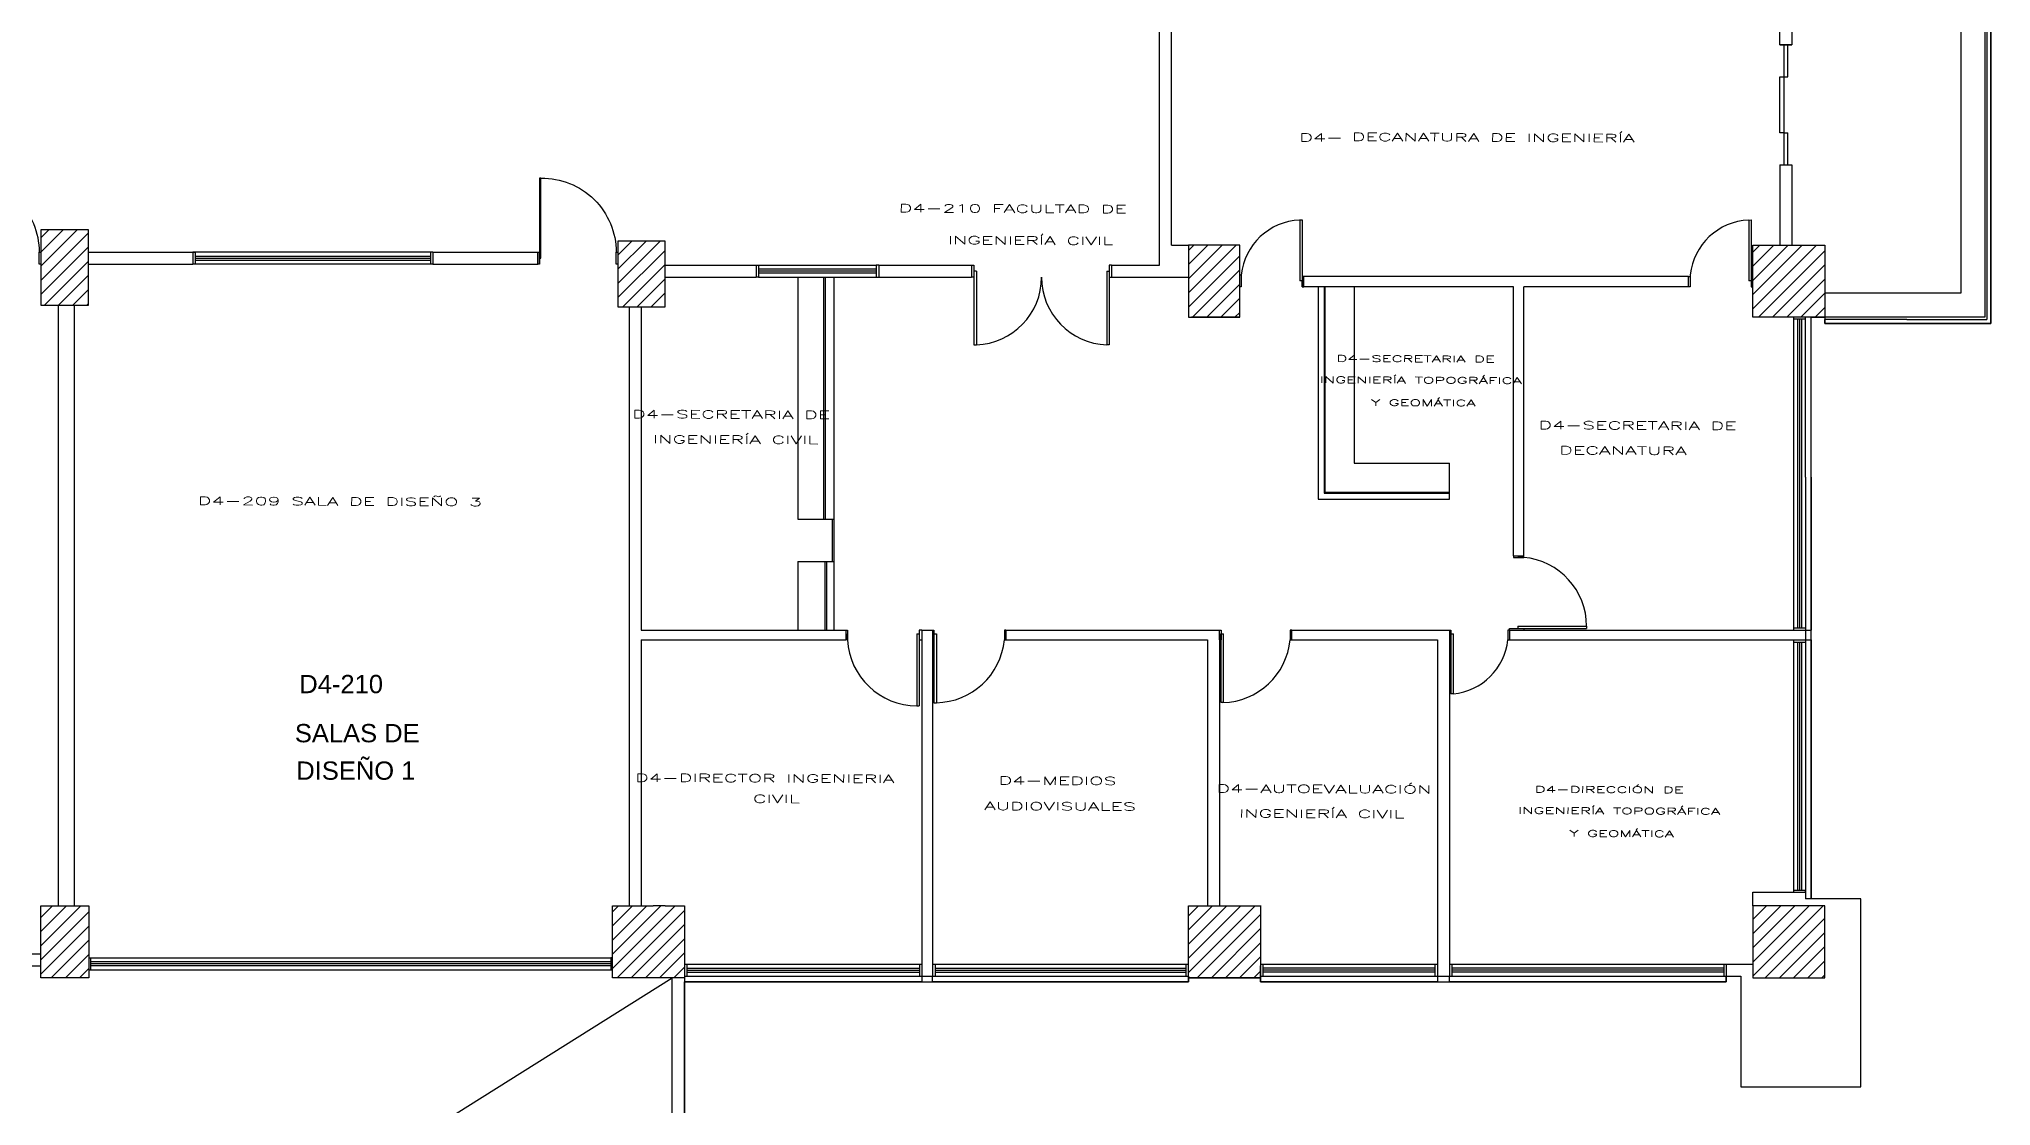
# Model space of a CAD drawing. Header units: metres. Extents: x 6495 to 6855, y 1254 to 1306.
# Drawn here: x 6618.98 to 6643.37, y 1271.69 to 1285.01 of the extents above; entities that cross this region are included whole.
import ezdxf

# ---------------------------------------------------------------- set-up
doc = ezdxf.new("R2010")
doc.units = ezdxf.units.M
doc.layers.add('0-Grises', color=252, linetype='Continuous')
doc.layers.add('0.Texto_Oficinas', color=7, linetype='Continuous', lineweight=20)
doc.styles.add('ROMANS', font='romans.shx')
doc.styles.get("Standard").update_dxf_attribs({"font": 'arial.ttf'})
pattern_1 = [(45, (6358.58058, 1036.41999), (-0.088388348, 0.088388348), [])]

msp = doc.modelspace()

# ---------------------------------------------------------------- hatches: boundary and pattern name
at = {"layer": '0-Grises'}
h = msp.add_hatch(dxfattribs=at)
h.set_pattern_fill('ANSI31', color=8, style=0)
h.set_pattern_definition(pattern_1)
h.paths.add_polyline_path([(6619.006, 1282.628), (6619.006, 1281.688), (6619.601, 1281.688), (6619.601, 1282.628)])
h = msp.add_hatch(dxfattribs=at)
h.set_pattern_fill('ANSI31', color=8, style=0)
h.set_pattern_definition(pattern_1)
h.paths.add_polyline_path([(6626.216, 1281.668), (6626.806, 1281.668), (6626.806, 1282.488), (6626.216, 1282.488)])
h = msp.add_hatch(dxfattribs=at)
h.set_pattern_fill('ANSI31', color=8, style=0)
h.set_pattern_definition(pattern_1)
h.paths.add_polyline_path([(6633.986, 1282.438), (6633.346, 1282.438), (6633.346, 1281.538), (6633.986, 1281.538)])
h = msp.add_hatch(dxfattribs=at)
h.set_pattern_fill('ANSI31', color=8, style=0)
h.set_pattern_definition(pattern_1)
h.paths.add_polyline_path([(6640.396, 1282.438), (6640.396, 1281.538), (6641.296, 1281.538), (6641.296, 1282.438)])
h = msp.add_hatch(dxfattribs=at)
h.set_pattern_fill('ANSI31', color=8, style=0)
h.set_pattern_definition(pattern_1)
h.paths.add_polyline_path([(6619.606, 1273.288), (6619.606, 1274.188), (6619.006, 1274.188), (6619.006, 1273.288)])
h = msp.add_hatch(dxfattribs=at)
h.set_pattern_fill('ANSI31', color=8, style=0)
h.set_pattern_definition(pattern_1)
h.paths.add_polyline_path([(6626.656, 1274.188), (6626.149, 1274.188), (6626.149, 1273.288), (6627.049, 1273.288), (6627.049, 1274.188), (6626.956, 1274.188), (6626.806, 1274.188)])
h = msp.add_hatch(dxfattribs=at)
h.set_pattern_fill('ANSI31', color=8, style=0)
h.set_pattern_definition(pattern_1)
h.paths.add_polyline_path([(6634.246, 1273.288), (6634.246, 1273.438), (6634.246, 1274.188), (6633.346, 1274.188), (6633.346, 1273.888), (6633.346, 1273.288)])
h = msp.add_hatch(dxfattribs=at)
h.set_pattern_fill('ANSI31', color=8, style=0)
h.set_pattern_definition([(45, (6358.43058, 1036.41999), (-0.088388348, 0.088388348), [])])
h.paths.add_polyline_path([(6641.296, 1274.188), (6640.396, 1274.188), (6640.396, 1273.288), (6641.296, 1273.288)])

# ---------------------------------------------------------------- linework, layer by layer
for p, q in [((6632.986, 1282.186), (6632.986, 1290.316)), ((6643.296, 1286.638), (6643.296, 1281.538)), ((6643.323, 1286.665), (6643.323, 1281.508)), ((6643.373, 1286.715), (6643.373, 1282.458)), ((6642.996, 1286.338), (6642.996, 1281.838)), ((6633.136, 1282.438), (6633.136, 1285.734)), ((6640.736, 1284.938), (6640.736, 1285.738)), ((6640.886, 1285.738), (6640.886, 1284.938)), ((6640.736, 1284.938), (6640.886, 1284.938)), ((6640.736, 1284.938), (6640.786, 1284.938)), ((6640.886, 1284.938), (6640.736, 1284.938)), ((6640.786, 1284.938), (6640.786, 1284.538)), ((6640.836, 1284.538), (6640.836, 1284.938)), ((6640.736, 1284.538), (6640.786, 1284.538)), ((6640.736, 1283.838), (6640.736, 1284.538)), ((6640.786, 1284.538), (6640.786, 1283.838)), ((6640.786, 1284.538), (6640.836, 1284.538)), ((6640.786, 1283.838), (6640.736, 1283.838)), ((6640.786, 1283.838), (6640.836, 1283.838)), ((6640.786, 1283.838), (6640.786, 1283.438)), ((6640.836, 1283.438), (6640.836, 1283.838)), ((6640.736, 1283.438), (6640.736, 1282.438)), ((6640.736, 1283.438), (6640.886, 1283.438)), ((6640.786, 1283.438), (6640.836, 1283.438)), ((6640.886, 1283.438), (6640.886, 1282.438)), ((6625.236, 1283.273), (6625.236, 1282.273)), ((6625.256, 1283.273), (6625.236, 1283.273)), ((6625.256, 1282.273), (6625.256, 1283.273)), ((6619.006, 1282.628), (6619.006, 1281.688)), ((6619.601, 1282.628), (6619.006, 1282.628)), ((6619.601, 1281.688), (6619.601, 1282.628)), ((6634.736, 1282.751), (6634.766, 1282.751)), ((6634.736, 1282.751), (6634.736, 1281.991)), ((6634.766, 1282.751), (6634.766, 1281.991)), ((6640.346, 1282.75), (6640.376, 1282.751)), ((6640.346, 1282.751), (6640.346, 1281.991)), ((6640.376, 1282.751), (6640.376, 1281.991)), ((6626.216, 1282.488), (6626.216, 1281.668)), ((6626.806, 1282.488), (6626.216, 1282.488)), ((6626.806, 1281.668), (6626.806, 1282.488)), ((6633.136, 1282.438), (6633.346, 1282.438)), ((6633.346, 1282.438), (6633.346, 1281.538)), ((6633.986, 1282.438), (6633.346, 1282.438)), ((6633.986, 1281.538), (6633.986, 1282.438)), ((6640.396, 1281.538), (6640.396, 1282.438)), ((6640.396, 1282.438), (6641.296, 1282.438)), ((6641.296, 1282.438), (6641.296, 1281.538)), ((6643.373, 1282.458), (6643.373, 1281.458)), ((6618.986, 1282.198), (6618.986, 1282.348)), ((6618.986, 1282.348), (6619.006, 1282.348)), ((6619.006, 1282.198), (6618.986, 1282.198)), ((6620.926, 1282.346), (6619.606, 1282.346)), ((6619.606, 1282.198), (6620.906, 1282.198)), ((6620.906, 1282.348), (6620.906, 1282.198)), ((6623.906, 1282.348), (6620.906, 1282.348)), ((6623.906, 1282.198), (6620.906, 1282.198)), ((6620.936, 1282.348), (6620.936, 1282.198)), ((6620.936, 1282.298), (6623.876, 1282.298)), ((6620.936, 1282.273), (6623.876, 1282.273)), ((6620.936, 1282.248), (6623.876, 1282.248)), ((6623.876, 1282.348), (6623.876, 1282.198)), ((6623.906, 1282.348), (6623.906, 1282.198)), ((6623.906, 1282.348), (6625.216, 1282.348)), ((6623.906, 1282.198), (6625.216, 1282.198)), ((6625.216, 1282.198), (6625.216, 1282.348)), ((6625.216, 1282.348), (6625.236, 1282.348)), ((6625.216, 1282.198), (6625.216, 1282.346)), ((6625.236, 1282.198), (6625.216, 1282.198)), ((6625.236, 1282.348), (6625.236, 1282.198)), ((6625.236, 1282.273), (6625.256, 1282.273)), ((6626.196, 1282.198), (6626.196, 1282.348)), ((6626.196, 1282.348), (6626.216, 1282.348)), ((6626.216, 1282.198), (6626.196, 1282.198)), ((6626.806, 1282.186), (6627.946, 1282.186)), ((6627.946, 1282.186), (6627.946, 1282.036)), ((6627.946, 1282.186), (6627.976, 1282.186)), ((6627.961, 1282.186), (6629.446, 1282.186)), ((6627.976, 1282.186), (6627.976, 1282.036)), ((6629.446, 1282.136), (6627.976, 1282.136)), ((6629.446, 1282.111), (6627.976, 1282.111)), ((6629.476, 1282.186), (6629.446, 1282.186)), ((6629.446, 1282.186), (6629.446, 1282.036)), ((6629.476, 1282.186), (6629.476, 1282.036)), ((6629.476, 1282.186), (6630.636, 1282.186)), ((6630.636, 1282.186), (6630.636, 1282.036)), ((6630.636, 1282.186), (6630.666, 1282.186)), ((6630.666, 1282.186), (6630.666, 1282.036)), ((6630.696, 1282.111), (6630.666, 1282.111)), ((6630.696, 1282.111), (6630.696, 1281.191)), ((6632.326, 1282.111), (6632.356, 1282.111)), ((6632.326, 1282.111), (6632.326, 1281.191)), ((6632.356, 1282.186), (6632.356, 1282.036)), ((6632.386, 1282.186), (6632.356, 1282.186)), ((6632.386, 1282.186), (6632.386, 1282.036)), ((6632.386, 1282.186), (6632.986, 1282.186)), ((6633.986, 1281.628), (6633.986, 1282.338)), ((6626.806, 1282.036), (6627.946, 1282.036)), ((6627.976, 1282.036), (6627.946, 1282.036)), ((6629.446, 1282.086), (6627.976, 1282.086)), ((6627.976, 1282.036), (6629.446, 1282.036)), ((6628.466, 1282.036), (6628.466, 1281.082)), ((6628.792, 1279.016), (6628.792, 1282.036)), ((6628.812, 1279.016), (6628.812, 1282.036)), ((6628.916, 1282.036), (6628.916, 1277.628)), ((6629.446, 1282.036), (6629.476, 1282.036)), ((6629.476, 1282.036), (6630.636, 1282.036)), ((6630.666, 1282.036), (6630.636, 1282.036)), ((6630.666, 1282.036), (6630.666, 1281.191)), ((6632.356, 1282.036), (6632.356, 1281.191)), ((6632.356, 1282.036), (6632.386, 1282.036)), ((6632.386, 1282.036), (6633.346, 1282.036)), ((6633.986, 1282.066), (6634.006, 1282.066)), ((6634.006, 1281.916), (6633.986, 1281.916)), ((6634.006, 1282.066), (6634.006, 1281.916)), ((6634.766, 1281.991), (6634.736, 1281.991)), ((6634.766, 1281.991), (6634.747, 1281.991)), ((6634.766, 1282.066), (6634.766, 1281.916)), ((6634.786, 1282.046), (6634.766, 1282.046)), ((6634.766, 1281.916), (6634.766, 1281.991)), ((6634.766, 1281.916), (6634.786, 1281.916)), ((6639.596, 1282.046), (6634.786, 1282.046)), ((6634.786, 1281.916), (6634.786, 1282.046)), ((6637.406, 1281.916), (6634.786, 1281.916)), ((6637.406, 1281.916), (6634.786, 1281.916)), ((6634.966, 1281.916), (6634.966, 1279.266)), ((6635.042, 1281.916), (6635.042, 1279.341)), ((6635.052, 1281.916), (6635.052, 1279.341)), ((6635.416, 1281.916), (6635.416, 1279.716)), ((6637.406, 1278.558), (6637.406, 1281.916)), ((6639.596, 1281.916), (6637.536, 1281.916)), ((6639.596, 1281.916), (6637.536, 1281.916)), ((6637.536, 1278.558), (6637.536, 1281.916)), ((6639.596, 1281.916), (6639.596, 1282.046)), ((6639.596, 1282.046), (6639.616, 1282.046)), ((6639.596, 1281.916), (6639.596, 1281.916)), ((6639.596, 1281.916), (6639.596, 1281.916)), ((6639.616, 1281.916), (6639.596, 1281.916)), ((6639.616, 1282.066), (6639.616, 1281.916)), ((6640.376, 1281.991), (6640.346, 1281.991)), ((6640.376, 1282.066), (6640.376, 1281.916)), ((6640.396, 1282.046), (6640.376, 1282.046)), ((6640.376, 1281.916), (6640.396, 1281.916)), ((6619.006, 1281.688), (6619.601, 1281.688)), ((6619.229, 1274.184), (6619.229, 1281.688)), ((6619.426, 1274.184), (6619.426, 1281.688)), ((6626.216, 1281.668), (6626.806, 1281.668)), ((6626.356, 1281.668), (6626.356, 1274.188)), ((6626.506, 1281.668), (6626.506, 1277.628)), ((6642.996, 1281.838), (6641.296, 1281.838)), ((6633.346, 1281.538), (6633.986, 1281.538)), ((6633.986, 1281.538), (6633.386, 1281.538)), ((6641.296, 1281.538), (6640.396, 1281.538)), ((6641.296, 1281.538), (6640.396, 1281.538)), ((6640.906, 1281.538), (6640.906, 1281.518)), ((6640.906, 1281.538), (6640.906, 1279.388)), ((6640.906, 1281.518), (6641.056, 1281.518)), ((6640.956, 1281.518), (6640.956, 1277.658)), ((6640.981, 1281.518), (6640.981, 1277.658)), ((6641.006, 1281.518), (6641.006, 1277.658)), ((6641.056, 1279.538), (6641.056, 1281.538)), ((6641.126, 1279.538), (6641.126, 1281.538)), ((6643.296, 1281.538), (6641.296, 1281.538)), ((6642.323, 1281.508), (6641.296, 1281.508)), ((6641.296, 1281.458), (6641.296, 1281.508)), ((6643.373, 1281.458), (6641.296, 1281.458)), ((6642.323, 1281.508), (6643.323, 1281.508)), ((6630.666, 1281.191), (6630.696, 1281.191)), ((6632.356, 1281.191), (6632.326, 1281.191)), ((6628.466, 1281.082), (6628.466, 1279.016)), ((6635.416, 1279.716), (6636.606, 1279.716)), ((6636.606, 1279.266), (6636.606, 1279.716)), ((6641.056, 1279.538), (6641.056, 1277.628)), ((6641.126, 1279.538), (6641.126, 1277.628)), ((6634.966, 1279.266), (6636.606, 1279.266)), ((6635.042, 1279.351), (6636.606, 1279.351)), ((6635.042, 1279.341), (6636.606, 1279.341)), ((6640.906, 1279.388), (6640.906, 1277.628)), ((6628.466, 1279.016), (6628.916, 1279.016)), ((6628.896, 1279.016), (6628.896, 1278.488)), ((6628.466, 1278.488), (6628.916, 1278.488)), ((6628.466, 1278.488), (6628.466, 1277.628)), ((6628.804, 1278.488), (6628.804, 1277.628)), ((6628.824, 1278.488), (6628.824, 1277.628)), ((6637.406, 1278.558), (6637.536, 1278.558)), ((6637.406, 1278.558), (6637.406, 1278.538)), ((6637.406, 1278.538), (6637.536, 1278.538)), ((6637.536, 1278.538), (6637.461, 1278.538)), ((6637.536, 1278.538), (6637.536, 1278.558)), ((6626.506, 1277.628), (6629.066, 1277.628)), ((6626.506, 1277.508), (6629.066, 1277.508)), ((6626.506, 1277.508), (6626.506, 1274.188)), ((6629.066, 1277.628), (6629.086, 1277.628)), ((6629.066, 1277.628), (6629.066, 1277.508)), ((6629.086, 1277.508), (6629.066, 1277.508)), ((6629.086, 1277.628), (6629.086, 1277.508)), ((6629.086, 1277.508), (6629.086, 1277.583)), ((6629.953, 1277.583), (6629.983, 1277.583)), ((6629.953, 1277.583), (6629.953, 1276.683)), ((6630.013, 1277.628), (6629.983, 1277.628)), ((6629.983, 1277.628), (6629.983, 1277.508)), ((6629.983, 1277.583), (6629.983, 1276.683)), ((6629.983, 1277.508), (6630.016, 1277.508)), ((6630.016, 1277.628), (6630.013, 1277.628)), ((6630.015, 1277.628), (6630.016, 1273.308)), ((6630.016, 1277.628), (6630.146, 1277.628)), ((6630.146, 1277.628), (6630.166, 1277.628)), ((6630.146, 1277.628), (6630.146, 1273.308)), ((6630.166, 1277.508), (6630.146, 1277.508)), ((6630.166, 1277.628), (6630.166, 1276.723)), ((6630.166, 1277.583), (6630.196, 1277.583)), ((6630.196, 1277.583), (6630.196, 1276.723)), ((6631.066, 1277.628), (6631.046, 1277.628)), ((6631.046, 1277.628), (6631.046, 1277.508)), ((6631.046, 1277.628), (6633.736, 1277.628)), ((6631.046, 1277.508), (6631.066, 1277.508)), ((6631.046, 1277.508), (6632.976, 1277.508)), ((6631.066, 1277.628), (6631.066, 1277.508)), ((6632.976, 1277.508), (6633.586, 1277.508)), ((6633.586, 1277.628), (6633.736, 1277.628)), ((6633.586, 1277.508), (6633.586, 1274.188)), ((6633.736, 1277.508), (6633.736, 1277.628)), ((6633.736, 1277.628), (6633.756, 1277.628)), ((6633.736, 1277.588), (6633.736, 1274.188)), ((6633.756, 1277.509), (6633.736, 1277.508)), ((6633.756, 1277.628), (6633.756, 1277.509)), ((6633.756, 1276.724), (6633.756, 1277.584)), ((6633.756, 1277.584), (6633.786, 1277.584)), ((6633.786, 1276.724), (6633.786, 1277.584)), ((6634.636, 1277.628), (6634.616, 1277.628)), ((6634.616, 1277.628), (6634.616, 1277.508)), ((6634.616, 1277.508), (6634.636, 1277.508)), ((6634.636, 1277.628), (6636.606, 1277.628)), ((6634.636, 1277.508), (6634.636, 1277.628)), ((6634.636, 1277.508), (6635.876, 1277.508)), ((6635.876, 1277.508), (6636.456, 1277.508)), ((6636.456, 1277.508), (6636.456, 1273.308)), ((6636.606, 1277.628), (6636.606, 1273.308)), ((6636.606, 1277.628), (6636.626, 1277.628)), ((6636.626, 1277.508), (6636.606, 1277.508)), ((6636.626, 1277.628), (6636.626, 1276.833)), ((6636.626, 1277.628), (6636.626, 1277.583)), ((6636.626, 1277.583), (6636.656, 1277.583)), ((6636.656, 1276.833), (6636.656, 1277.583)), ((6637.358, 1277.628), (6637.338, 1277.628)), ((6637.338, 1277.628), (6637.338, 1277.508)), ((6637.338, 1277.508), (6637.358, 1277.508)), ((6637.358, 1277.628), (6637.358, 1277.648)), ((6637.358, 1277.648), (6638.321, 1277.648)), ((6637.358, 1277.628), (6641.056, 1277.628)), ((6637.358, 1277.628), (6637.358, 1277.508)), ((6637.358, 1277.508), (6641.056, 1277.508)), ((6637.461, 1277.678), (6637.461, 1277.648)), ((6637.461, 1277.678), (6638.321, 1277.678)), ((6637.536, 1277.648), (6637.536, 1277.628)), ((6638.321, 1277.678), (6638.321, 1277.648)), ((6640.906, 1277.658), (6641.056, 1277.658)), ((6640.906, 1277.508), (6640.906, 1274.358)), ((6640.906, 1277.478), (6641.056, 1277.478)), ((6640.956, 1277.478), (6640.956, 1274.378)), ((6640.981, 1277.478), (6640.981, 1274.378)), ((6641.006, 1277.478), (6641.006, 1274.378)), ((6641.056, 1277.628), (6641.056, 1277.508)), ((6641.056, 1277.628), (6641.126, 1277.628)), ((6641.056, 1277.508), (6641.056, 1274.358)), ((6641.056, 1277.508), (6641.126, 1277.508)), ((6641.126, 1277.508), (6641.126, 1274.273)), ((6636.656, 1276.833), (6636.626, 1276.833)), ((6629.953, 1276.683), (6629.983, 1276.683)), ((6630.166, 1276.723), (6630.196, 1276.723)), ((6633.776, 1276.724), (6633.756, 1276.724)), ((6640.396, 1274.358), (6641.056, 1274.358)), ((6640.396, 1274.188), (6640.396, 1274.358)), ((6641.056, 1274.378), (6640.906, 1274.378)), ((6641.056, 1274.358), (6641.056, 1274.378)), ((6641.056, 1274.358), (6641.056, 1274.273)), ((6641.056, 1274.338), (6641.056, 1274.273)), ((6619.006, 1274.188), (6619.606, 1274.188)), ((6619.006, 1273.288), (6619.006, 1274.188)), ((6619.606, 1274.188), (6619.606, 1273.288)), ((6626.149, 1273.288), (6626.149, 1274.188)), ((6626.149, 1274.188), (6626.656, 1274.188)), ((6626.806, 1274.188), (6626.656, 1274.188)), ((6626.806, 1274.188), (6626.956, 1274.188)), ((6626.956, 1274.188), (6627.049, 1274.188)), ((6627.049, 1274.188), (6627.049, 1273.288)), ((6633.346, 1273.888), (6633.346, 1274.188)), ((6633.346, 1274.188), (6633.496, 1274.188)), ((6633.346, 1274.188), (6634.246, 1274.188)), ((6634.246, 1274.188), (6634.256, 1274.188)), ((6634.246, 1274.188), (6634.246, 1273.288)), ((6640.396, 1274.188), (6640.396, 1273.288)), ((6641.296, 1274.188), (6640.396, 1274.188)), ((6641.746, 1274.273), (6641.056, 1274.273)), ((6641.296, 1273.288), (6641.296, 1274.188)), ((6641.746, 1271.928), (6641.746, 1274.273)), ((6633.346, 1273.288), (6633.346, 1273.888)), ((6613.746, 1273.588), (6619.006, 1273.588)), ((6613.746, 1273.438), (6619.006, 1273.438)), ((6619.606, 1273.538), (6626.149, 1273.538)), ((6619.606, 1273.538), (6619.626, 1273.538)), ((6619.606, 1273.388), (6626.149, 1273.388)), ((6619.626, 1273.538), (6619.626, 1273.388)), ((6626.129, 1273.488), (6619.626, 1273.488)), ((6626.129, 1273.463), (6619.626, 1273.463)), ((6626.129, 1273.438), (6619.626, 1273.438)), ((6626.129, 1273.538), (6626.129, 1273.388)), ((6626.149, 1273.538), (6626.129, 1273.538)), ((6627.049, 1273.458), (6630.016, 1273.458)), ((6627.079, 1273.458), (6627.079, 1273.308)), ((6627.079, 1273.408), (6629.985, 1273.408)), ((6627.079, 1273.383), (6629.985, 1273.383)), ((6627.079, 1273.358), (6629.985, 1273.358)), ((6629.985, 1273.458), (6629.985, 1273.308)), ((6630.146, 1273.458), (6633.346, 1273.458)), ((6630.182, 1273.458), (6630.182, 1273.308)), ((6630.182, 1273.408), (6633.316, 1273.408)), ((6630.182, 1273.383), (6633.316, 1273.383)), ((6630.182, 1273.358), (6633.316, 1273.358)), ((6633.316, 1273.308), (6633.316, 1273.458)), ((6634.246, 1273.458), (6636.456, 1273.458)), ((6634.246, 1273.288), (6634.246, 1273.438)), ((6634.276, 1273.458), (6634.276, 1273.308)), ((6636.426, 1273.408), (6634.276, 1273.408)), ((6636.426, 1273.383), (6634.276, 1273.383)), ((6636.426, 1273.358), (6634.276, 1273.358)), ((6636.426, 1273.458), (6636.426, 1273.308)), ((6636.606, 1273.458), (6640.066, 1273.458)), ((6636.636, 1273.458), (6636.636, 1273.308)), ((6640.036, 1273.408), (6636.636, 1273.408)), ((6640.036, 1273.383), (6636.636, 1273.383)), ((6640.036, 1273.358), (6636.636, 1273.358)), ((6640.036, 1273.458), (6640.036, 1273.308)), ((6640.066, 1273.458), (6640.396, 1273.458)), ((6640.066, 1273.458), (6640.066, 1273.308)), ((6613.746, 1265.038), (6626.896, 1273.288)), ((6619.606, 1273.288), (6619.006, 1273.288)), ((6627.049, 1273.288), (6626.149, 1273.288)), ((6626.896, 1265.788), (6626.896, 1273.288)), ((6627.049, 1273.288), (6627.046, 1265.788)), ((6627.049, 1273.308), (6630.016, 1273.308)), ((6630.016, 1273.238), (6627.049, 1273.239)), ((6630.016, 1273.308), (6630.146, 1273.308)), ((6630.016, 1273.308), (6630.016, 1273.238)), ((6630.146, 1273.308), (6633.346, 1273.308)), ((6630.146, 1273.238), (6630.146, 1273.308)), ((6633.346, 1273.238), (6630.146, 1273.238)), ((6633.346, 1273.308), (6633.346, 1273.238)), ((6634.246, 1273.288), (6633.346, 1273.288)), ((6634.246, 1273.308), (6636.456, 1273.308)), ((6634.246, 1273.238), (6634.246, 1273.288)), ((6636.456, 1273.238), (6634.246, 1273.238)), ((6636.456, 1273.308), (6636.606, 1273.308)), ((6636.456, 1273.308), (6636.456, 1273.238)), ((6636.606, 1273.308), (6640.066, 1273.308)), ((6636.606, 1273.238), (6636.606, 1273.308)), ((6640.066, 1273.238), (6636.606, 1273.238)), ((6640.066, 1273.308), (6640.246, 1273.308)), ((6640.066, 1273.308), (6640.066, 1273.238)), ((6640.246, 1273.308), (6640.246, 1271.928)), ((6640.396, 1273.288), (6641.296, 1273.288)), ((6640.246, 1271.928), (6641.746, 1271.928))]:
    msp.add_line(p, q, dxfattribs=at)
at = {"layer": '0-Grises', "color": 2}
msp.add_line((6625.216, 1282.348), (6625.216, 1282.198), dxfattribs=at)
at = {"layer": '0-Grises'}
msp.add_lwpolyline([(6627.046, 1265.788), (6627.049, 1273.239), (6633.346, 1273.238), (6633.346, 1273.288), (6634.246, 1273.288), (6634.246, 1273.238), (6640.066, 1273.238), (6640.066, 1273.308), (6640.246, 1273.308), (6640.246, 1271.928), (6641.746, 1271.928), (6641.746, 1274.273), (6641.126, 1274.273), (6641.126, 1281.538), (6641.296, 1281.538), (6641.296, 1281.458), (6643.373, 1281.458), (6643.373, 1286.715)], dxfattribs=at)
for points in [[(6618.046, 1283.273, -0.418933), (6618.986, 1282.348, -0.713443)], [(6625.256, 1283.273, -0.418933), (6626.196, 1282.348, -0.713443)]]:
    msp.add_lwpolyline(points, format="xyb", dxfattribs=at)
for centre, radius, start, end in [((6634.769, 1281.983), 0.768, 92.4936, 173.8105), ((6640.379, 1281.983), 0.768, 92.4936, 173.8105), ((6630.666, 1282.036), 0.845, 272.0346, 0), ((6632.356, 1282.036), 0.845, 180, 267.9654), ((6637.454, 1277.675), 0.867, 0.1848, 84.5943), ((6629.959, 1277.558), 0.875, 183.2771, 269.6021), ((6630.183, 1277.59), 0.867, 270.8573, 354.5895), ((6633.753, 1277.591), 0.867, 271.5192, 354.5281), ((6636.579, 1277.592), 0.763, 275.7714, 353.659)]:
    msp.add_arc(centre, radius, start, end, dxfattribs=at)

# ---------------------------------------------------------------- texts
for s, p in [('D4-210', (6622.237, 1276.842)), ('SALAS DE ', (6622.181, 1276.229)), ('DISEÑO 1', (6622.199, 1275.761))]:
    msp.add_text(s, height=0.2282, dxfattribs=at).set_placement(p)
at = {"layer": '0.Texto_Oficinas', "style": 'ROMANS', "width": 1.9}
for s, height, p in [('D4- ', 0.1, (6634.731, 1283.732)), ('DECANATURA DE INGENIERÍA ', 0.1, (6635.388, 1283.739)), ('D4-210 FACULTAD DE ', 0.1, (6629.726, 1282.849)), ('INGENIERÍA CIVIL ', 0.1, (6630.339, 1282.449)), ('D4-SECRETARIA DE ', 0.08, (6635.194, 1280.982)), ('INGENIERÍA TOPOGRÁFICA ', 0.08, (6634.985, 1280.716)), ('Y GEOMÁTICA', 0.08, (6635.627, 1280.431)), ('D4-SECRETARIA DE ', 0.1, (6626.395, 1280.278)), ('D4-SECRETARIA DE ', 0.1, (6637.72, 1280.14)), ('INGENIERÍA CIVIL ', 0.1, (6626.654, 1279.963)), ('DECANATURA ', 0.1, (6637.979, 1279.825)), ('D4-209 SALA DE DISEÑO 3 ', 0.1, (6620.969, 1279.195)), ('D4-DIRECTOR INGENIERIA ', 0.1, (6626.432, 1275.737)), ('D4-MEDIOS  ', 0.1, (6630.974, 1275.702)), ('CIVIL ', 0.1, (6627.904, 1275.473)), ('D4-AUTOEVALUACIÓN ', 0.1, (6633.696, 1275.602)), ('D4-DIRECCIÓN DE ', 0.08, (6637.672, 1275.602)), ('AUDIOVISUALES ', 0.1, (6630.793, 1275.384)), ('INGENIERÍA CIVIL ', 0.1, (6633.978, 1275.291)), ('INGENIERÍA TOPOGRÁFICA ', 0.08, (6637.463, 1275.337)), ('Y GEOMÁTICA', 0.08, (6638.105, 1275.051))]:
    msp.add_text(s, height=height, rotation=359.7353, dxfattribs=at).set_placement(p)

doc.saveas('drawing.dxf')
